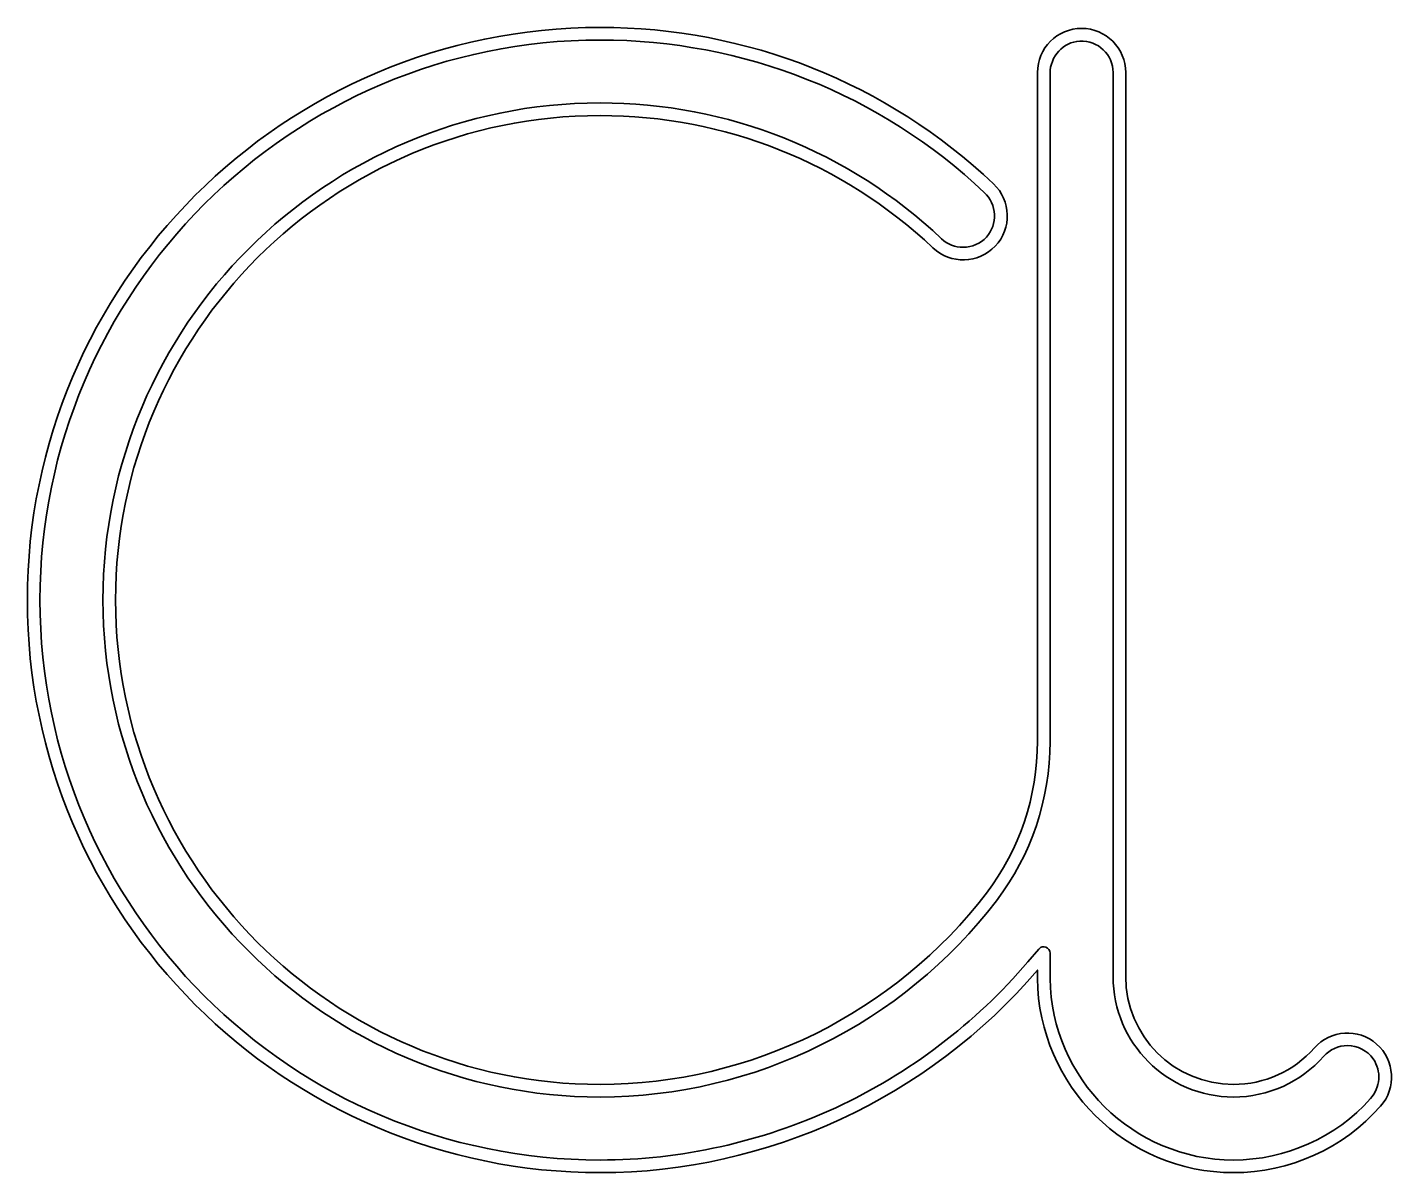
# Model space of a CAD drawing. Header units: inches. Extents: x 128 to 345, y -297 to -115.
import ezdxf

# ---------------------------------------------------------------- set-up
doc = ezdxf.new("R2010")
doc.units = ezdxf.units.IN
doc.header["$MEASUREMENT"] = 0
doc.layers.add('Calque 10', color=7, linetype='Continuous')

msp = doc.modelspace()

# ---------------------------------------------------------------- linework, layer by layer
at = {"layer": 'Calque 10', "color": 5, "lineweight": 35}
for points, knots in [([(341.82, -276.55), (338.92, -274), (334.5, -274.27), (331.95, -277.17), (328.7, -280.85), (324.02, -282.96), (319.12, -282.96), (309.69, -282.96), (302.02, -275.29), (302.02, -265.86), (302.02, -265.86), (302.02, -122.45), (302.02, -122.45), (302.02, -118.58), (298.89, -115.45), (295.03, -115.45), (291.16, -115.45), (288.03, -118.58), (288.03, -122.45), (288.03, -122.45), (288.03, -228.36), (288.03, -228.36), (288.03, -228.42), (288.02, -228.47), (288.02, -228.53), (288.02, -237.31), (285.23, -245.64), (279.94, -252.6), (265.43, -271.61), (242.53, -282.96), (218.67, -282.96), (176.3, -282.96), (141.83, -248.49), (141.83, -206.12), (141.83, -163.74), (176.3, -129.27), (218.67, -129.27), (238.39, -129.27), (257.13, -136.73), (271.45, -150.26), (274.26, -152.91), (278.68, -152.79), (281.34, -149.98), (283.99, -147.18), (283.86, -142.75), (281.06, -140.1), (264.13, -124.1), (241.98, -115.29), (218.67, -115.29), (168.59, -115.29), (127.84, -156.03), (127.84, -206.12), (127.84, -256.2), (168.59, -296.95), (218.67, -296.95), (245.25, -296.95), (270.83, -285.02), (288.03, -264.82), (288.03, -264.82), (288.03, -266.18), (288.03, -266.18), (288.03, -266.18), (288.03, -266.18), (288.03, -266.18), (288.2, -283.17), (302.08, -296.95), (319.12, -296.95), (328.03, -296.95), (336.53, -293.11), (342.43, -286.42), (344.99, -283.53), (344.71, -279.11), (341.82, -276.55)], [0, 0, 0, 0, 1, 1, 1, 2, 2, 2, 3, 3, 3, 4, 4, 4, 5, 5, 5, 6, 6, 6, 7, 7, 7, 8, 8, 8, 9, 9, 9, 10, 10, 10, 11, 11, 11, 12, 12, 12, 13, 13, 13, 14, 14, 14, 15, 15, 15, 16, 16, 16, 17, 17, 17, 18, 18, 18, 19, 19, 19, 20, 20, 20, 21, 21, 21, 22, 22, 22, 23, 23, 23, 24, 24, 24, 24]), ([(319.12, -294.95), (303.24, -294.95), (290.19, -282.03), (290.03, -266.16), (290.03, -266.16), (290.03, -265.99), (290.03, -265.99), (290.03, -265.99), (290.03, -262.13), (290.03, -262.13), (290.03, -261.19), (288.86, -260.76), (288.26, -261.48), (288.26, -261.48), (286.51, -263.53), (286.51, -263.53), (278.24, -273.24), (267.7, -281.23), (256.03, -286.65), (244.32, -292.08), (231.41, -294.95), (218.67, -294.95), (169.69, -294.95), (129.84, -255.1), (129.84, -206.12), (129.84, -157.14), (169.69, -117.29), (218.67, -117.29), (241.42, -117.29), (263.06, -125.87), (279.6, -141.47), (281.59, -143.35), (281.79, -146.52), (279.94, -148.55), (278.99, -149.59), (277.67, -150.17), (276.25, -150.17), (274.97, -150.17), (273.76, -149.69), (272.83, -148.81), (258.13, -134.92), (238.9, -127.27), (218.67, -127.27), (175.2, -127.27), (139.83, -162.64), (139.83, -206.12), (139.83, -249.59), (175.2, -284.96), (218.67, -284.96), (243.15, -284.96), (266.65, -273.32), (281.53, -253.81), (287.08, -246.5), (290.02, -237.78), (290.02, -228.57), (290.03, -228.51), (290.03, -228.46), (290.03, -228.4), (290.03, -228.4), (290.03, -122.59), (290.03, -122.59), (290.03, -119.91), (292.09, -117.59), (294.77, -117.46), (297.64, -117.32), (300.02, -119.61), (300.02, -122.45), (300.02, -122.45), (300.02, -265.86), (300.02, -265.86), (300.02, -276.39), (308.59, -284.96), (319.12, -284.96), (324.6, -284.96), (329.82, -282.6), (333.45, -278.49), (334.4, -277.42), (335.76, -276.8), (337.19, -276.8), (338.79, -276.8), (340.32, -277.57), (341.28, -278.92), (342.63, -280.84), (342.4, -283.46), (340.84, -285.21), (335.32, -291.4), (327.41, -294.95), (319.12, -294.95)], [0, 0, 0, 0, 1, 1, 1, 2, 2, 2, 3, 3, 3, 4, 4, 4, 5, 5, 5, 6, 6, 6, 7, 7, 7, 8, 8, 8, 9, 9, 9, 10, 10, 10, 11, 11, 11, 12, 12, 12, 13, 13, 13, 14, 14, 14, 15, 15, 15, 16, 16, 16, 17, 17, 17, 18, 18, 18, 19, 19, 19, 20, 20, 20, 21, 21, 21, 22, 22, 22, 23, 23, 23, 24, 24, 24, 25, 25, 25, 26, 26, 26, 27, 27, 27, 28, 28, 28, 29, 29, 29, 29])]:
    msp.add_open_spline(points, degree=3, knots=knots, dxfattribs=at)

doc.saveas('drawing.dxf')
